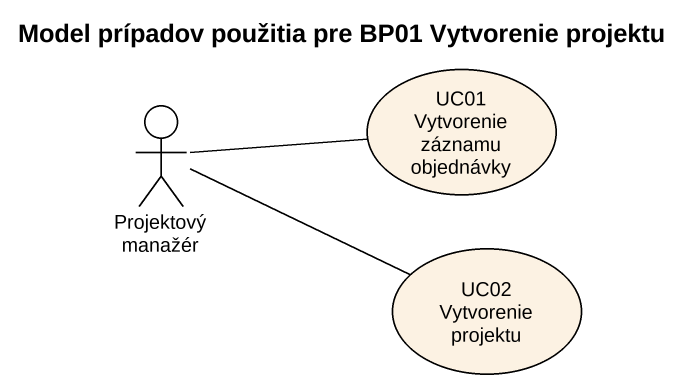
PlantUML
@startuml
title Model prípadov použitia pre BP01 Vytvorenie projektu
actor "Projektový manažér" as Projektový_manažér
usecase "UC01 Vytvorenie záznamu objednávky" as UC01_Vytvorenie_záznamu
usecase "UC02 Vytvorenie projektu" as UC02_Vytvorenie_projektu
Projektový_manažér -right- UC01_Vytvorenie_záznamu
Projektový_manažér -right- UC02_Vytvorenie_projektu
@enduml
